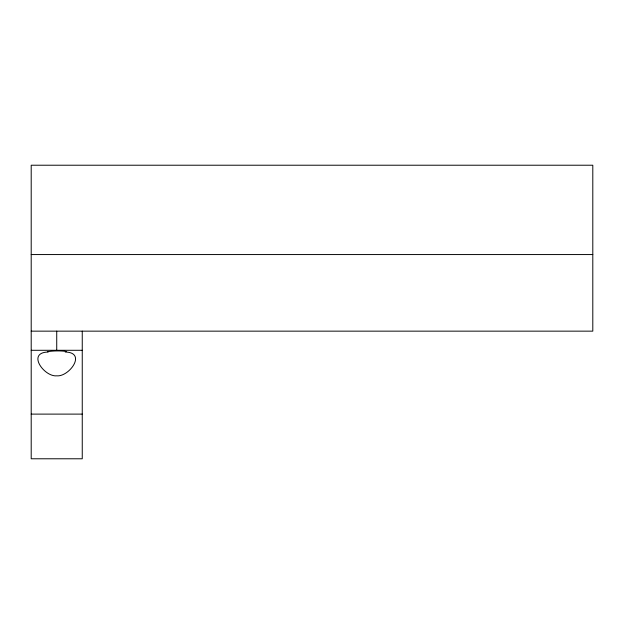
<?xml version="1.0" encoding="UTF-8"?>
<svg xmlns="http://www.w3.org/2000/svg" width="624" height="624" viewBox="0 0 624 624"><rect width="100%" height="100%" fill="white"/><g stroke="black" fill="none" stroke-linecap="round" stroke-linejoin="round"><path stroke-width="0.94" d="M48.212 352.022C26.263 352.482 44.296 377.083 56.729 375.82C69.155 377.083 87.188 352.482 65.239 352.022M31.2 254.561L592.8 254.561M31.2 331.149L592.8 331.149L592.8 165.22L31.2 165.22L31.2 458.78L82.251 458.78L82.251 331.149M31.2 350.29L82.251 350.29M31.2 414.11L82.251 414.11M56.729 331.149L56.729 350.29M47.51 351.702A18.728 4.914 -1 0 1 66.464 351.476"/></g></svg>
